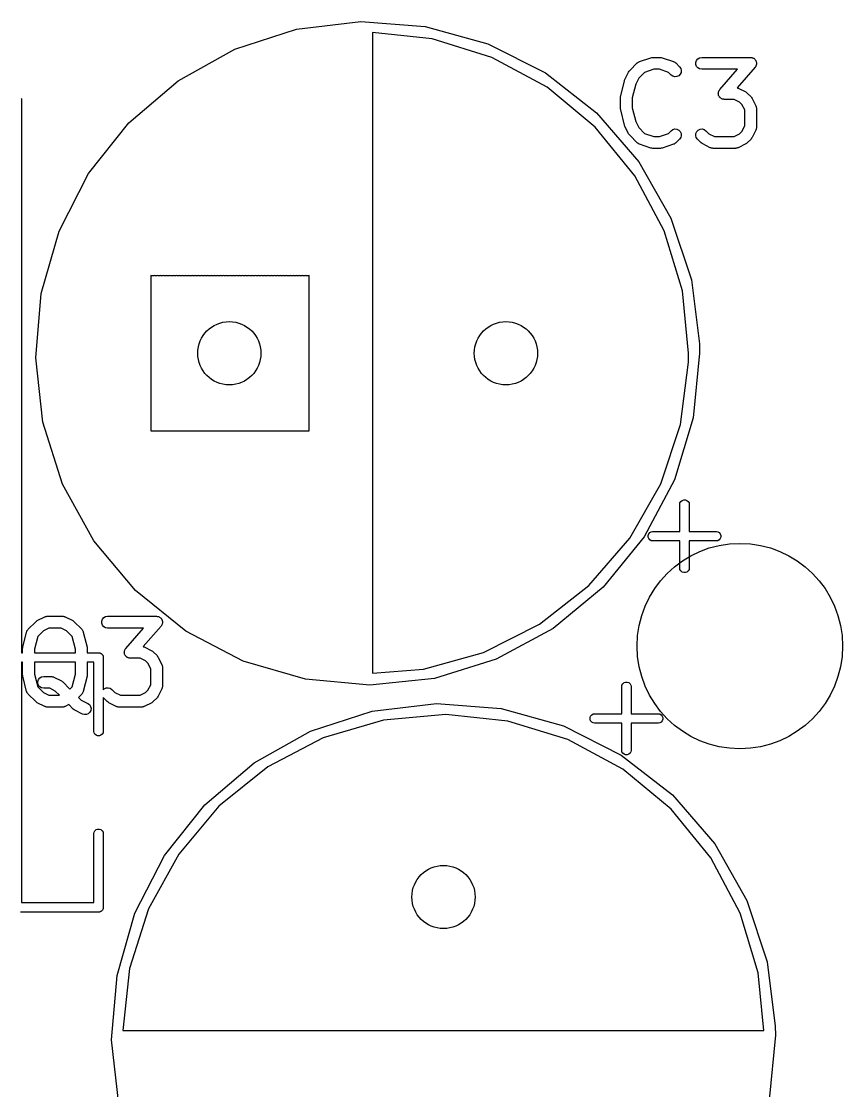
# Model space of a CAD drawing. Extents: x 202.7 to 262.5, y -125.5 to -33.7.
# Drawn here: x 221.56 to 231.95, y -104.05 to -90.52 of the extents above; entities that cross this region are included whole.
import ezdxf

# ---------------------------------------------------------------- set-up
doc = ezdxf.new("R2010")
doc.units = 0
doc.header["$MEASUREMENT"] = 0
doc.layers.add('BLACK', color=7, linetype='CONTINUOUS')

msp = doc.modelspace()

# ---------------------------------------------------------------- linework, layer by layer
at = {"layer": 'BLACK', "linetype": 'CONTINUOUS'}
for p, q in [((224.259, -90.8713), (225.038, -90.618)), ((225.038, -90.618), (225.852, -90.5209)), ((225.852, -90.5209), (226.669, -90.5838)), ((226.669, -90.5838), (227.459, -90.8042)), ((226.756, -90.7429), (226, -90.6634)), ((226, -90.6634), (226, -98.768)), ((227.513, -90.9772), (226.756, -90.7429)), ((223.543, -91.2712), (224.259, -90.8713)), ((227.459, -90.8042), (228.19, -91.1738)), ((228.21, -91.3541), (227.513, -90.9772)), ((229.256, -91.1422), (229.352, -91.047)), ((229.352, -91.047), (229.355, -91.0445)), ((229.355, -91.0445), (229.358, -91.0413)), ((229.358, -91.0413), (229.366, -91.0371)), ((229.366, -91.0371), (229.373, -91.032)), ((229.373, -91.032), (229.377, -91.0309)), ((229.377, -91.0309), (229.381, -91.0288)), ((229.381, -91.0288), (229.524, -90.9812)), ((229.524, -90.9812), (229.536, -90.9795)), ((229.536, -90.9795), (229.548, -90.9774)), ((229.548, -90.9774), (229.643, -90.9774)), ((229.643, -90.9774), (229.655, -90.9795)), ((229.655, -90.9795), (229.667, -90.9812)), ((229.667, -90.9812), (229.809, -91.0288)), ((229.809, -91.0288), (229.813, -91.0309)), ((229.813, -91.0309), (229.817, -91.032)), ((229.817, -91.032), (229.825, -91.0371)), ((229.825, -91.0371), (229.832, -91.0413)), ((229.832, -91.0413), (229.835, -91.0445)), ((229.835, -91.0445), (229.839, -91.047)), ((229.839, -91.047), (229.886, -91.0946)), ((230.093, -91.0394), (230.102, -91.0149)), ((230.093, -91.0654), (230.093, -91.0394)), ((230.102, -91.0149), (230.118, -90.9949)), ((230.118, -90.9949), (230.141, -90.9819)), ((230.141, -90.9819), (230.167, -90.9774)), ((230.167, -90.9774), (230.786, -90.9774)), ((230.786, -90.9774), (230.793, -90.9787)), ((230.793, -90.9787), (230.8, -90.9788)), ((230.8, -90.9788), (230.806, -90.9809)), ((230.806, -90.9809), (230.811, -90.9819)), ((230.811, -90.9819), (230.818, -90.9856)), ((230.818, -90.9856), (230.825, -90.9882)), ((230.825, -90.9882), (230.829, -90.992)), ((230.829, -90.992), (230.834, -90.9949)), ((230.834, -90.9949), (230.839, -91.0005)), ((230.839, -91.0005), (230.844, -91.0054)), ((230.844, -91.0054), (230.847, -91.0104)), ((230.847, -91.0104), (230.851, -91.0149)), ((230.851, -91.0149), (230.853, -91.0218)), ((230.853, -91.0218), (230.857, -91.0282)), ((230.857, -91.0282), (230.858, -91.0339)), ((230.858, -91.0339), (230.86, -91.0394)), ((230.86, -91.0394), (230.86, -91.0467)), ((230.86, -91.0467), (230.861, -91.0539)), ((228.19, -91.1738), (228.836, -91.6785)), ((229.195, -91.2569), (229.242, -91.1617)), ((229.242, -91.1617), (229.25, -91.152)), ((229.25, -91.152), (229.256, -91.1422)), ((229.445, -91.1656), (229.371, -91.2397)), ((229.56, -91.1274), (229.445, -91.1656)), ((229.631, -91.1274), (229.56, -91.1274)), ((229.745, -91.1656), (229.631, -91.1274)), ((229.78, -91.2007), (229.745, -91.1656)), ((229.886, -91.0946), (229.901, -91.1159)), ((229.906, -91.167), (229.895, -91.1906)), ((229.901, -91.1159), (229.908, -91.1411)), ((229.908, -91.1411), (229.906, -91.167)), ((230.102, -91.0899), (230.093, -91.0654)), ((230.118, -91.1098), (230.102, -91.0899)), ((230.141, -91.1229), (230.118, -91.1098)), ((230.167, -91.1274), (230.141, -91.1229)), ((230.62, -91.1274), (230.167, -91.1274)), ((230.396, -91.3839), (230.62, -91.1274)), ((230.842, -91.1018), (230.615, -91.3618)), ((230.846, -91.0955), (230.842, -91.1018)), ((230.851, -91.0899), (230.846, -91.0955)), ((230.853, -91.0844), (230.851, -91.0899)), ((230.856, -91.0795), (230.853, -91.0844)), ((230.857, -91.0723), (230.856, -91.0795)), ((230.86, -91.0654), (230.857, -91.0723)), ((230.861, -91.0539), (230.86, -91.0596)), ((230.86, -91.0596), (230.86, -91.0654)), ((222.919, -91.8024), (223.543, -91.2712)), ((229.142, -91.4628), (229.189, -91.2723)), ((229.189, -91.2723), (229.192, -91.2648)), ((229.192, -91.2648), (229.195, -91.2569)), ((229.333, -91.3167), (229.289, -91.4902)), ((229.371, -91.2397), (229.333, -91.3167)), ((229.802, -91.2156), (229.78, -91.2007)), ((229.827, -91.2223), (229.802, -91.2156)), ((229.853, -91.2201), (229.827, -91.2223)), ((229.876, -91.2091), (229.853, -91.2201)), ((229.895, -91.1906), (229.876, -91.2091)), ((228.821, -91.8592), (228.21, -91.3541)), ((230.377, -91.4318), (230.379, -91.4261)), ((230.379, -91.439), (230.377, -91.4318)), ((230.379, -91.4203), (230.381, -91.4134)), ((230.379, -91.4261), (230.379, -91.4203)), ((230.379, -91.4464), (230.379, -91.439)), ((230.38, -91.4518), (230.379, -91.4464)), ((230.381, -91.4575), (230.38, -91.4518)), ((230.381, -91.4134), (230.382, -91.4062)), ((230.382, -91.4062), (230.385, -91.4013)), ((230.385, -91.4013), (230.387, -91.3958)), ((230.387, -91.3958), (230.392, -91.3902)), ((230.392, -91.3902), (230.396, -91.3839)), ((230.615, -91.3618), (230.621, -91.3629)), ((230.621, -91.3629), (230.625, -91.365)), ((230.625, -91.365), (230.629, -91.3663)), ((230.629, -91.3663), (230.724, -91.4139)), ((230.724, -91.4139), (230.734, -91.421)), ((230.734, -91.421), (230.744, -91.4279)), ((230.744, -91.4279), (230.791, -91.4755)), ((221.558, -91.4944), (221.56, -91.4994)), ((221.56, -91.4994), (221.56, -91.5047)), ((221.56, -91.5047), (221.56, -91.5048)), ((221.56, -91.5048), (221.56, -98.51)), ((229.139, -91.481), (229.141, -91.4719)), ((229.139, -91.6238), (229.139, -91.481)), ((229.141, -91.4719), (229.142, -91.4628)), ((229.289, -91.4902), (229.289, -91.6146)), ((230.385, -91.4639), (230.381, -91.4575)), ((230.387, -91.4708), (230.385, -91.4639)), ((230.391, -91.4753), (230.387, -91.4708)), ((230.394, -91.4803), (230.391, -91.4753)), ((230.399, -91.4852), (230.394, -91.4803)), ((230.404, -91.4908), (230.399, -91.4852)), ((230.409, -91.4937), (230.404, -91.4908)), ((230.414, -91.4975), (230.409, -91.4937)), ((230.42, -91.5001), (230.414, -91.4975)), ((230.427, -91.5038), (230.42, -91.5001)), ((230.432, -91.5048), (230.427, -91.5038)), ((230.438, -91.5069), (230.432, -91.5048)), ((230.445, -91.5071), (230.438, -91.5069)), ((230.452, -91.5083), (230.445, -91.5071)), ((230.578, -91.5083), (230.452, -91.5083)), ((230.646, -91.5426), (230.578, -91.5083)), ((230.676, -91.573), (230.646, -91.5426)), ((230.711, -91.6415), (230.676, -91.573)), ((230.791, -91.4755), (230.798, -91.4854)), ((230.798, -91.4854), (230.805, -91.495)), ((230.805, -91.495), (230.853, -91.5903)), ((228.836, -91.6785), (229.372, -92.299)), ((229.141, -91.6328), (229.139, -91.6238)), ((229.142, -91.642), (229.141, -91.6328)), ((229.189, -91.8325), (229.142, -91.642)), ((229.289, -91.6146), (229.333, -91.7881)), ((230.711, -91.8442), (230.711, -91.6415)), ((230.853, -91.5903), (230.854, -91.5944)), ((230.854, -91.5944), (230.856, -91.5982)), ((230.856, -91.5982), (230.858, -91.6068)), ((230.858, -91.6068), (230.86, -91.6152)), ((230.86, -91.6152), (230.86, -91.6195)), ((230.86, -91.6195), (230.861, -91.6238)), ((230.861, -91.6238), (230.861, -91.8619)), ((222.41, -92.4448), (222.919, -91.8024)), ((229.192, -91.84), (229.189, -91.8325)), ((229.195, -91.8478), (229.192, -91.84)), ((229.242, -91.9431), (229.195, -91.8478)), ((229.333, -91.7881), (229.371, -91.8651)), ((230.676, -91.9127), (230.711, -91.8442)), ((229.322, -92.4732), (228.821, -91.8592)), ((229.25, -91.9527), (229.242, -91.9431)), ((229.256, -91.9626), (229.25, -91.9527)), ((229.352, -92.0578), (229.256, -91.9626)), ((229.371, -91.8651), (229.445, -91.9392)), ((229.445, -91.9392), (229.56, -91.9774)), ((229.56, -91.9774), (229.631, -91.9774)), ((229.631, -91.9774), (229.745, -91.9392)), ((229.745, -91.9392), (229.78, -91.9041)), ((229.78, -91.9041), (229.802, -91.8892)), ((229.802, -91.8892), (229.827, -91.8824)), ((229.827, -91.8824), (229.853, -91.8847)), ((229.853, -91.8847), (229.876, -91.8957)), ((229.876, -91.8957), (229.895, -91.9141)), ((229.901, -91.9888), (229.886, -92.0102)), ((229.895, -91.9141), (229.906, -91.9377)), ((229.908, -91.9637), (229.901, -91.9888)), ((229.906, -91.9377), (229.908, -91.9637)), ((230.092, -91.9637), (230.094, -91.9377)), ((230.099, -91.9888), (230.092, -91.9637)), ((230.094, -91.9377), (230.105, -91.9141)), ((230.114, -92.0102), (230.099, -91.9888)), ((230.105, -91.9141), (230.124, -91.8957)), ((230.124, -91.8957), (230.147, -91.8847)), ((230.147, -91.8847), (230.173, -91.8824)), ((230.173, -91.8824), (230.198, -91.8892)), ((230.198, -91.8892), (230.22, -91.9041)), ((230.22, -91.9041), (230.259, -91.9431)), ((230.259, -91.9431), (230.327, -91.9774)), ((230.327, -91.9774), (230.578, -91.9774)), ((230.578, -91.9774), (230.646, -91.9431)), ((230.646, -91.9431), (230.676, -91.9127)), ((230.805, -91.9907), (230.798, -92.0003)), ((230.853, -91.8954), (230.805, -91.9907)), ((230.854, -91.8913), (230.853, -91.8954)), ((230.856, -91.8876), (230.854, -91.8913)), ((230.858, -91.8789), (230.856, -91.8876)), ((230.86, -91.8705), (230.858, -91.8789)), ((230.861, -91.8619), (230.86, -91.8662)), ((230.86, -91.8662), (230.86, -91.8705)), ((229.355, -92.0603), (229.352, -92.0578)), ((229.358, -92.0635), (229.355, -92.0603)), ((229.366, -92.0677), (229.358, -92.0635)), ((229.373, -92.0727), (229.366, -92.0677)), ((229.377, -92.0739), (229.373, -92.0727)), ((229.381, -92.0759), (229.377, -92.0739)), ((229.524, -92.1235), (229.381, -92.0759)), ((229.536, -92.1253), (229.524, -92.1235)), ((229.548, -92.1274), (229.536, -92.1253)), ((229.643, -92.1274), (229.548, -92.1274)), ((229.655, -92.1253), (229.643, -92.1274)), ((229.667, -92.1235), (229.655, -92.1253)), ((229.809, -92.0759), (229.667, -92.1235)), ((229.813, -92.0739), (229.809, -92.0759)), ((229.817, -92.0727), (229.813, -92.0739)), ((229.825, -92.0677), (229.817, -92.0727)), ((229.832, -92.0635), (229.825, -92.0677)), ((229.835, -92.0603), (229.832, -92.0635)), ((229.839, -92.0578), (229.835, -92.0603)), ((229.886, -92.0102), (229.839, -92.0578)), ((230.161, -92.0578), (230.114, -92.0102)), ((230.171, -92.0647), (230.161, -92.0578)), ((230.181, -92.0718), (230.171, -92.0647)), ((230.276, -92.1195), (230.181, -92.0718)), ((230.28, -92.1207), (230.276, -92.1195)), ((230.284, -92.1229), (230.28, -92.1207)), ((230.293, -92.1244), (230.284, -92.1229)), ((230.301, -92.1269), (230.293, -92.1244)), ((230.305, -92.1266), (230.301, -92.1269)), ((230.31, -92.1274), (230.305, -92.1266)), ((230.595, -92.1274), (230.31, -92.1274)), ((230.599, -92.1266), (230.595, -92.1274)), ((230.604, -92.1269), (230.599, -92.1266)), ((230.612, -92.1244), (230.604, -92.1269)), ((230.621, -92.1229), (230.612, -92.1244)), ((230.625, -92.1207), (230.621, -92.1229)), ((230.629, -92.1195), (230.625, -92.1207)), ((230.724, -92.0718), (230.629, -92.1195)), ((230.734, -92.0647), (230.724, -92.0718)), ((230.744, -92.0578), (230.734, -92.0647)), ((230.791, -92.0102), (230.744, -92.0578)), ((230.798, -92.0003), (230.791, -92.0102)), ((229.372, -92.299), (229.777, -93.0117)), ((222.035, -93.1739), (222.41, -92.4448)), ((229.694, -93.1729), (229.322, -92.4732)), ((229.777, -93.0117), (230.036, -93.7895)), ((221.809, -93.9618), (222.035, -93.1739)), ((229.923, -93.9314), (229.694, -93.1729)), ((223.208, -93.74), (223.199, -93.7366)), ((223.199, -93.7366), (223.199, -95.7034)), ((223.23, -93.74), (223.208, -93.74)), ((223.239, -93.7366), (223.23, -93.74)), ((223.248, -93.74), (223.239, -93.7366)), ((223.27, -93.74), (223.248, -93.74)), ((223.279, -93.7366), (223.27, -93.74)), ((223.288, -93.74), (223.279, -93.7366)), ((223.31, -93.74), (223.288, -93.74)), ((223.319, -93.7366), (223.31, -93.74)), ((223.328, -93.74), (223.319, -93.7366)), ((223.35, -93.74), (223.328, -93.74)), ((223.359, -93.7366), (223.35, -93.74)), ((223.368, -93.74), (223.359, -93.7366)), ((223.39, -93.74), (223.368, -93.74)), ((223.399, -93.7366), (223.39, -93.74)), ((223.408, -93.74), (223.399, -93.7366)), ((223.43, -93.74), (223.408, -93.74)), ((223.439, -93.7366), (223.43, -93.74)), ((223.448, -93.74), (223.439, -93.7366)), ((223.47, -93.74), (223.448, -93.74)), ((223.479, -93.7366), (223.47, -93.74)), ((223.488, -93.74), (223.479, -93.7366)), ((223.51, -93.74), (223.488, -93.74)), ((223.519, -93.7366), (223.51, -93.74)), ((223.528, -93.74), (223.519, -93.7366)), ((223.55, -93.74), (223.528, -93.74)), ((223.559, -93.7366), (223.55, -93.74)), ((223.568, -93.74), (223.559, -93.7366)), ((223.59, -93.74), (223.568, -93.74)), ((223.599, -93.7366), (223.59, -93.74)), ((223.608, -93.74), (223.599, -93.7366)), ((223.63, -93.74), (223.608, -93.74)), ((223.639, -93.7366), (223.63, -93.74)), ((223.648, -93.74), (223.639, -93.7366)), ((223.67, -93.74), (223.648, -93.74)), ((223.679, -93.7366), (223.67, -93.74)), ((223.688, -93.74), (223.679, -93.7366)), ((223.71, -93.74), (223.688, -93.74)), ((223.719, -93.7366), (223.71, -93.74)), ((223.728, -93.74), (223.719, -93.7366)), ((223.75, -93.74), (223.728, -93.74)), ((223.759, -93.7366), (223.75, -93.74)), ((223.768, -93.74), (223.759, -93.7366)), ((223.79, -93.74), (223.768, -93.74)), ((223.799, -93.7366), (223.79, -93.74)), ((223.808, -93.74), (223.799, -93.7366)), ((223.83, -93.74), (223.808, -93.74)), ((223.839, -93.7366), (223.83, -93.74)), ((223.848, -93.74), (223.839, -93.7366)), ((223.87, -93.74), (223.848, -93.74)), ((223.879, -93.7366), (223.87, -93.74)), ((223.888, -93.74), (223.879, -93.7366)), ((223.91, -93.74), (223.888, -93.74)), ((223.919, -93.7366), (223.91, -93.74)), ((223.928, -93.74), (223.919, -93.7366)), ((223.95, -93.74), (223.928, -93.74)), ((223.959, -93.7366), (223.95, -93.74)), ((223.968, -93.74), (223.959, -93.7366)), ((223.99, -93.74), (223.968, -93.74)), ((223.999, -93.7366), (223.99, -93.74)), ((224.008, -93.74), (223.999, -93.7366)), ((224.03, -93.74), (224.008, -93.74)), ((224.039, -93.7366), (224.03, -93.74)), ((224.048, -93.74), (224.039, -93.7366)), ((224.07, -93.74), (224.048, -93.74)), ((224.079, -93.7366), (224.07, -93.74)), ((224.088, -93.74), (224.079, -93.7366)), ((224.11, -93.74), (224.088, -93.74)), ((224.119, -93.7366), (224.11, -93.74)), ((224.128, -93.74), (224.119, -93.7366)), ((224.15, -93.74), (224.128, -93.74)), ((224.159, -93.7366), (224.15, -93.74)), ((224.168, -93.74), (224.159, -93.7366)), ((224.19, -93.74), (224.168, -93.74)), ((224.199, -93.7366), (224.19, -93.74)), ((224.208, -93.74), (224.199, -93.7366)), ((224.23, -93.74), (224.208, -93.74)), ((224.239, -93.7366), (224.23, -93.74)), ((224.248, -93.74), (224.239, -93.7366)), ((224.27, -93.74), (224.248, -93.74)), ((224.279, -93.7366), (224.27, -93.74)), ((224.288, -93.74), (224.279, -93.7366)), ((224.31, -93.74), (224.288, -93.74)), ((224.319, -93.7366), (224.31, -93.74)), ((224.328, -93.74), (224.319, -93.7366)), ((224.35, -93.74), (224.328, -93.74)), ((224.359, -93.7366), (224.35, -93.74)), ((224.368, -93.74), (224.359, -93.7366)), ((224.39, -93.74), (224.368, -93.74)), ((224.399, -93.7366), (224.39, -93.74)), ((224.408, -93.74), (224.399, -93.7366)), ((224.43, -93.74), (224.408, -93.74)), ((224.439, -93.7366), (224.43, -93.74)), ((224.448, -93.74), (224.439, -93.7366)), ((224.47, -93.74), (224.448, -93.74)), ((224.479, -93.7366), (224.47, -93.74)), ((224.488, -93.74), (224.479, -93.7366)), ((224.51, -93.74), (224.488, -93.74)), ((224.519, -93.7366), (224.51, -93.74)), ((224.528, -93.74), (224.519, -93.7366)), ((224.55, -93.74), (224.528, -93.74)), ((224.559, -93.7366), (224.55, -93.74)), ((224.568, -93.74), (224.559, -93.7366)), ((224.59, -93.74), (224.568, -93.74)), ((224.599, -93.7366), (224.59, -93.74)), ((224.608, -93.74), (224.599, -93.7366)), ((224.63, -93.74), (224.608, -93.74)), ((224.639, -93.7366), (224.63, -93.74)), ((224.648, -93.74), (224.639, -93.7366)), ((224.67, -93.74), (224.648, -93.74)), ((224.679, -93.7366), (224.67, -93.74)), ((224.688, -93.74), (224.679, -93.7366)), ((224.71, -93.74), (224.688, -93.74)), ((224.719, -93.7366), (224.71, -93.74)), ((224.728, -93.74), (224.719, -93.7366)), ((224.75, -93.74), (224.728, -93.74)), ((224.759, -93.7366), (224.75, -93.74)), ((224.768, -93.74), (224.759, -93.7366)), ((224.79, -93.74), (224.768, -93.74)), ((224.799, -93.7366), (224.79, -93.74)), ((224.808, -93.74), (224.799, -93.7366)), ((224.83, -93.74), (224.808, -93.74)), ((224.839, -93.7366), (224.83, -93.74)), ((224.848, -93.74), (224.839, -93.7366)), ((224.87, -93.74), (224.848, -93.74)), ((224.879, -93.7366), (224.87, -93.74)), ((224.888, -93.74), (224.879, -93.7366)), ((224.91, -93.74), (224.888, -93.74)), ((224.919, -93.7366), (224.91, -93.74)), ((224.928, -93.74), (224.919, -93.7366)), ((224.95, -93.74), (224.928, -93.74)), ((224.959, -93.7366), (224.95, -93.74)), ((224.968, -93.74), (224.959, -93.7366)), ((224.99, -93.74), (224.968, -93.74)), ((224.999, -93.7366), (224.99, -93.74)), ((225.008, -93.74), (224.999, -93.7366)), ((225.03, -93.74), (225.008, -93.74)), ((225.039, -93.7366), (225.03, -93.74)), ((225.048, -93.74), (225.039, -93.7366)), ((225.07, -93.74), (225.048, -93.74)), ((225.079, -93.7366), (225.07, -93.74)), ((225.088, -93.74), (225.079, -93.7366)), ((225.11, -93.74), (225.088, -93.74)), ((225.119, -93.7366), (225.11, -93.74)), ((225.128, -93.74), (225.119, -93.7366)), ((225.15, -93.74), (225.128, -93.74)), ((225.159, -93.7366), (225.15, -93.74)), ((225.168, -93.74), (225.159, -93.7366)), ((225.19, -93.74), (225.168, -93.74)), ((225.199, -93.7366), (225.19, -93.74)), ((225.2, -93.7369), (225.199, -93.7366)), ((225.2, -95.7031), (225.2, -93.7369)), ((230.036, -93.7895), (230.138, -94.6027)), ((221.74, -94.7786), (221.809, -93.9618)), ((230, -94.72), (229.923, -93.9314)), ((230.138, -94.6027), (230.14, -94.72)), ((221.832, -95.5932), (221.74, -94.7786)), ((229.899, -95.6195), (229.998, -94.8334)), ((229.998, -94.8334), (230, -94.72)), ((230.14, -94.72), (230.06, -95.5358)), ((222.08, -96.3746), (221.832, -95.5932)), ((229.649, -96.3714), (229.899, -95.6195)), ((230.06, -95.5358), (229.823, -96.3205)), ((223.199, -95.7034), (223.208, -95.7)), ((223.199, -95.7034), (223.199, -95.7034)), ((223.208, -95.7), (223.23, -95.7)), ((223.23, -95.7), (223.239, -95.7034)), ((223.239, -95.7034), (223.248, -95.7)), ((223.248, -95.7), (223.27, -95.7)), ((223.27, -95.7), (223.279, -95.7034)), ((223.279, -95.7034), (223.288, -95.7)), ((223.288, -95.7), (223.31, -95.7)), ((223.31, -95.7), (223.319, -95.7034)), ((223.319, -95.7034), (223.328, -95.7)), ((223.328, -95.7), (223.35, -95.7)), ((223.35, -95.7), (223.359, -95.7034)), ((223.359, -95.7034), (223.368, -95.7)), ((223.368, -95.7), (223.39, -95.7)), ((223.39, -95.7), (223.399, -95.7034)), ((223.399, -95.7034), (223.408, -95.7)), ((223.408, -95.7), (223.43, -95.7)), ((223.43, -95.7), (223.439, -95.7034)), ((223.439, -95.7034), (223.448, -95.7)), ((223.448, -95.7), (223.47, -95.7)), ((223.47, -95.7), (223.479, -95.7034)), ((223.479, -95.7034), (223.488, -95.7)), ((223.488, -95.7), (223.51, -95.7)), ((223.51, -95.7), (223.519, -95.7034)), ((223.519, -95.7034), (223.528, -95.7)), ((223.528, -95.7), (223.55, -95.7)), ((223.55, -95.7), (223.559, -95.7034)), ((223.559, -95.7034), (223.568, -95.7)), ((223.568, -95.7), (223.59, -95.7)), ((223.59, -95.7), (223.599, -95.7034)), ((223.599, -95.7034), (223.608, -95.7)), ((223.608, -95.7), (223.63, -95.7)), ((223.63, -95.7), (223.639, -95.7034)), ((223.639, -95.7034), (223.648, -95.7)), ((223.648, -95.7), (223.67, -95.7)), ((223.67, -95.7), (223.679, -95.7034)), ((223.679, -95.7034), (223.688, -95.7)), ((223.688, -95.7), (223.71, -95.7)), ((223.71, -95.7), (223.719, -95.7034)), ((223.719, -95.7034), (223.728, -95.7)), ((223.728, -95.7), (223.75, -95.7)), ((223.75, -95.7), (223.759, -95.7034)), ((223.759, -95.7034), (223.768, -95.7)), ((223.768, -95.7), (223.79, -95.7)), ((223.79, -95.7), (223.799, -95.7034)), ((223.799, -95.7034), (223.808, -95.7)), ((223.808, -95.7), (223.83, -95.7)), ((223.83, -95.7), (223.839, -95.7034)), ((223.839, -95.7034), (223.848, -95.7)), ((223.848, -95.7), (223.87, -95.7)), ((223.87, -95.7), (223.879, -95.7034)), ((223.879, -95.7034), (223.888, -95.7)), ((223.888, -95.7), (223.91, -95.7)), ((223.91, -95.7), (223.919, -95.7034)), ((223.919, -95.7034), (223.928, -95.7)), ((223.928, -95.7), (223.95, -95.7)), ((223.95, -95.7), (223.959, -95.7034)), ((223.959, -95.7034), (223.968, -95.7)), ((223.968, -95.7), (223.99, -95.7)), ((223.99, -95.7), (223.999, -95.7034)), ((223.999, -95.7034), (224.008, -95.7)), ((224.008, -95.7), (224.03, -95.7)), ((224.03, -95.7), (224.039, -95.7034)), ((224.039, -95.7034), (224.048, -95.7)), ((224.048, -95.7), (224.07, -95.7)), ((224.07, -95.7), (224.079, -95.7034)), ((224.079, -95.7034), (224.088, -95.7)), ((224.088, -95.7), (224.11, -95.7)), ((224.11, -95.7), (224.119, -95.7034)), ((224.119, -95.7034), (224.128, -95.7)), ((224.128, -95.7), (224.15, -95.7)), ((224.15, -95.7), (224.159, -95.7034)), ((224.159, -95.7034), (224.168, -95.7)), ((224.168, -95.7), (224.19, -95.7)), ((224.19, -95.7), (224.199, -95.7034)), ((224.199, -95.7034), (224.208, -95.7)), ((224.208, -95.7), (224.23, -95.7)), ((224.23, -95.7), (224.239, -95.7034)), ((224.239, -95.7034), (224.248, -95.7)), ((224.248, -95.7), (224.27, -95.7)), ((224.27, -95.7), (224.279, -95.7034)), ((224.279, -95.7034), (224.288, -95.7)), ((224.288, -95.7), (224.31, -95.7)), ((224.31, -95.7), (224.319, -95.7034)), ((224.319, -95.7034), (224.328, -95.7)), ((224.328, -95.7), (224.35, -95.7)), ((224.35, -95.7), (224.359, -95.7034)), ((224.359, -95.7034), (224.368, -95.7)), ((224.368, -95.7), (224.39, -95.7)), ((224.39, -95.7), (224.399, -95.7034)), ((224.399, -95.7034), (224.408, -95.7)), ((224.408, -95.7), (224.43, -95.7)), ((224.43, -95.7), (224.439, -95.7034)), ((224.439, -95.7034), (224.448, -95.7)), ((224.448, -95.7), (224.47, -95.7)), ((224.47, -95.7), (224.479, -95.7034)), ((224.479, -95.7034), (224.488, -95.7)), ((224.488, -95.7), (224.51, -95.7)), ((224.51, -95.7), (224.519, -95.7034)), ((224.519, -95.7034), (224.528, -95.7)), ((224.528, -95.7), (224.55, -95.7)), ((224.55, -95.7), (224.559, -95.7034)), ((224.559, -95.7034), (224.568, -95.7)), ((224.568, -95.7), (224.59, -95.7)), ((224.59, -95.7), (224.599, -95.7034)), ((224.599, -95.7034), (224.608, -95.7)), ((224.608, -95.7), (224.63, -95.7)), ((224.63, -95.7), (224.639, -95.7034)), ((224.639, -95.7034), (224.648, -95.7)), ((224.648, -95.7), (224.67, -95.7)), ((224.67, -95.7), (224.679, -95.7034)), ((224.679, -95.7034), (224.688, -95.7)), ((224.688, -95.7), (224.71, -95.7)), ((224.71, -95.7), (224.719, -95.7034)), ((224.719, -95.7034), (224.728, -95.7)), ((224.728, -95.7), (224.75, -95.7)), ((224.75, -95.7), (224.759, -95.7034)), ((224.759, -95.7034), (224.768, -95.7)), ((224.768, -95.7), (224.79, -95.7)), ((224.79, -95.7), (224.799, -95.7034)), ((224.799, -95.7034), (224.808, -95.7)), ((224.808, -95.7), (224.83, -95.7)), ((224.83, -95.7), (224.839, -95.7034)), ((224.839, -95.7034), (224.848, -95.7)), ((224.848, -95.7), (224.87, -95.7)), ((224.87, -95.7), (224.879, -95.7034)), ((224.879, -95.7034), (224.888, -95.7)), ((224.888, -95.7), (224.91, -95.7)), ((224.91, -95.7), (224.919, -95.7034)), ((224.919, -95.7034), (224.928, -95.7)), ((224.928, -95.7), (224.95, -95.7)), ((224.95, -95.7), (224.959, -95.7034)), ((224.959, -95.7034), (224.968, -95.7)), ((224.968, -95.7), (224.99, -95.7)), ((224.99, -95.7), (224.999, -95.7034)), ((224.999, -95.7034), (225.008, -95.7)), ((225.008, -95.7), (225.03, -95.7)), ((225.03, -95.7), (225.039, -95.7034)), ((225.039, -95.7034), (225.048, -95.7)), ((225.048, -95.7), (225.07, -95.7)), ((225.07, -95.7), (225.079, -95.7034)), ((225.079, -95.7034), (225.088, -95.7)), ((225.088, -95.7), (225.11, -95.7)), ((225.11, -95.7), (225.119, -95.7034)), ((225.119, -95.7034), (225.128, -95.7)), ((225.128, -95.7), (225.15, -95.7)), ((225.15, -95.7), (225.159, -95.7034)), ((225.159, -95.7034), (225.168, -95.7)), ((225.168, -95.7), (225.19, -95.7)), ((225.19, -95.7), (225.199, -95.7034)), ((225.199, -95.7034), (225.2, -95.7031)), ((229.823, -96.3205), (229.438, -97.0442)), ((222.475, -97.0929), (222.08, -96.3746)), ((229.258, -97.0603), (229.649, -96.3714)), ((229.903, -96.5958), (229.919, -96.5822)), ((229.919, -96.5822), (229.939, -96.575)), ((229.939, -96.575), (229.96, -96.575)), ((229.96, -96.575), (229.98, -96.5822)), ((229.98, -96.5822), (229.996, -96.5958)), ((229.89, -96.6298), (229.892, -96.6142)), ((229.89, -96.975), (229.89, -96.6298)), ((229.892, -96.6142), (229.903, -96.5958)), ((229.996, -96.5958), (230.007, -96.6142)), ((230.007, -96.6142), (230.01, -96.6298)), ((230.01, -96.6298), (230.01, -96.975)), ((229.497, -97.0045), (229.511, -96.9883)), ((229.511, -96.9883), (229.529, -96.9777)), ((229.529, -96.9777), (229.544, -96.975)), ((229.544, -96.975), (229.89, -96.975)), ((230.01, -96.975), (230.355, -96.975)), ((230.355, -96.975), (230.371, -96.9777)), ((230.371, -96.9777), (230.389, -96.9883)), ((230.389, -96.9883), (230.402, -97.0045)), ((223.001, -97.7208), (222.475, -97.0929)), ((228.74, -97.6601), (229.258, -97.0603)), ((229.438, -97.0442), (228.92, -97.6795)), ((229.49, -97.0244), (229.497, -97.0045)), ((229.49, -97.0456), (229.49, -97.0244)), ((229.497, -97.0655), (229.49, -97.0456)), ((229.511, -97.0817), (229.497, -97.0655)), ((229.529, -97.0923), (229.511, -97.0817)), ((229.544, -97.095), (229.529, -97.0923)), ((229.89, -97.095), (229.544, -97.095)), ((229.89, -97.4402), (229.89, -97.095)), ((230.355, -97.095), (230.01, -97.095)), ((230.01, -97.095), (230.01, -97.4402)), ((230.371, -97.0923), (230.355, -97.095)), ((230.389, -97.0817), (230.371, -97.0923)), ((230.402, -97.0655), (230.389, -97.0817)), ((230.402, -97.0045), (230.41, -97.0244)), ((230.41, -97.0456), (230.402, -97.0655)), ((230.41, -97.0244), (230.41, -97.0456)), ((229.892, -97.4558), (229.89, -97.4402)), ((229.903, -97.4742), (229.892, -97.4558)), ((229.919, -97.4878), (229.903, -97.4742)), ((229.939, -97.495), (229.919, -97.4878)), ((229.96, -97.495), (229.939, -97.495)), ((229.98, -97.4878), (229.96, -97.495)), ((229.996, -97.4742), (229.98, -97.4878)), ((230.007, -97.4558), (229.996, -97.4742)), ((230.01, -97.4402), (230.007, -97.4558)), ((228.115, -98.148), (228.74, -97.6601)), ((223.64, -98.2344), (223.001, -97.7208)), ((228.92, -97.6795), (228.289, -98.202)), ((221.76, -98.1029), (221.855, -98.0553)), ((221.855, -98.0553), (221.859, -98.0541)), ((221.859, -98.0541), (221.863, -98.0519)), ((221.863, -98.0519), (221.872, -98.0504)), ((221.872, -98.0504), (221.88, -98.0479)), ((221.88, -98.0479), (221.884, -98.0481)), ((221.884, -98.0481), (221.889, -98.0474)), ((221.889, -98.0474), (222.079, -98.0474)), ((222.079, -98.0474), (222.083, -98.0481)), ((222.083, -98.0481), (222.088, -98.0479)), ((222.088, -98.0479), (222.096, -98.0504)), ((222.096, -98.0504), (222.105, -98.0519)), ((222.105, -98.0519), (222.108, -98.0541)), ((222.108, -98.0541), (222.113, -98.0553)), ((222.113, -98.0553), (222.208, -98.1029)), ((222.586, -98.0849), (222.602, -98.0649)), ((222.602, -98.0649), (222.625, -98.0519)), ((222.625, -98.0519), (222.65, -98.0474)), ((222.65, -98.0474), (223.27, -98.0474)), ((223.27, -98.0474), (223.277, -98.0487)), ((223.277, -98.0487), (223.284, -98.0488)), ((223.284, -98.0488), (223.289, -98.0509)), ((223.289, -98.0509), (223.295, -98.0519)), ((223.295, -98.0519), (223.302, -98.0556)), ((223.302, -98.0556), (223.308, -98.0582)), ((223.308, -98.0582), (223.313, -98.062)), ((223.313, -98.062), (223.318, -98.0649)), ((223.318, -98.0649), (223.322, -98.0705)), ((223.322, -98.0705), (223.328, -98.0754)), ((223.328, -98.0754), (223.331, -98.0804)), ((223.331, -98.0804), (223.334, -98.0849)), ((221.641, -98.2181), (221.645, -98.2122)), ((221.645, -98.2122), (221.74, -98.117)), ((221.74, -98.117), (221.75, -98.1101)), ((221.75, -98.1101), (221.76, -98.1029)), ((221.906, -98.1974), (221.838, -98.2316)), ((222.061, -98.1974), (221.906, -98.1974)), ((222.13, -98.2316), (222.061, -98.1974)), ((222.208, -98.1029), (222.217, -98.1101)), ((222.217, -98.1101), (222.227, -98.117)), ((222.227, -98.117), (222.323, -98.2122)), ((222.323, -98.2122), (222.327, -98.2181)), ((222.577, -98.1094), (222.586, -98.0849)), ((222.577, -98.1354), (222.577, -98.1094)), ((222.586, -98.1599), (222.577, -98.1354)), ((222.602, -98.1798), (222.586, -98.1599)), ((222.625, -98.1929), (222.602, -98.1798)), ((222.65, -98.1974), (222.625, -98.1929)), ((223.104, -98.1974), (222.65, -98.1974)), ((222.88, -98.4539), (223.104, -98.1974)), ((223.326, -98.1718), (223.098, -98.4318)), ((223.33, -98.1655), (223.326, -98.1718)), ((223.334, -98.1599), (223.33, -98.1655)), ((223.334, -98.0849), (223.337, -98.0918)), ((223.336, -98.1544), (223.334, -98.1599)), ((223.339, -98.1495), (223.336, -98.1544)), ((223.337, -98.0918), (223.341, -98.0982)), ((223.341, -98.1423), (223.339, -98.1495)), ((223.341, -98.0982), (223.341, -98.1039)), ((223.341, -98.1039), (223.343, -98.1094)), ((223.343, -98.1354), (223.341, -98.1423)), ((223.343, -98.1094), (223.343, -98.1167)), ((223.343, -98.1167), (223.345, -98.1239)), ((223.345, -98.1239), (223.343, -98.1296)), ((223.343, -98.1296), (223.343, -98.1354)), ((227.408, -98.5052), (228.115, -98.148)), ((228.289, -98.202), (227.568, -98.5918)), ((221.578, -98.4375), (221.625, -98.247)), ((221.625, -98.247), (221.628, -98.2405)), ((221.628, -98.2405), (221.63, -98.2335)), ((221.63, -98.2335), (221.634, -98.2287)), ((221.634, -98.2287), (221.636, -98.2233)), ((221.636, -98.2233), (221.641, -98.2181)), ((221.766, -98.3036), (221.725, -98.4649)), ((221.838, -98.2316), (221.766, -98.3036)), ((222.202, -98.3036), (222.13, -98.2316)), ((222.242, -98.4649), (222.202, -98.3036)), ((222.327, -98.2181), (222.332, -98.2233)), ((222.332, -98.2233), (222.334, -98.2287)), ((222.334, -98.2287), (222.337, -98.2335)), ((222.337, -98.2335), (222.339, -98.2405)), ((222.339, -98.2405), (222.342, -98.247)), ((222.342, -98.247), (222.39, -98.4375)), ((224.367, -98.6142), (223.64, -98.2344)), ((221.575, -98.4557), (221.577, -98.4467)), ((221.575, -98.51), (221.575, -98.4557)), ((221.577, -98.4467), (221.578, -98.4375)), ((221.725, -98.4649), (221.725, -98.51)), ((222.242, -98.51), (222.242, -98.4649)), ((222.39, -98.4375), (222.391, -98.4467)), ((222.391, -98.4467), (222.392, -98.4557)), ((222.392, -98.4557), (222.392, -98.51)), ((222.862, -98.4903), (222.865, -98.4834)), ((222.865, -98.4834), (222.866, -98.4762)), ((222.866, -98.4762), (222.869, -98.4713)), ((222.869, -98.4713), (222.871, -98.4658)), ((222.871, -98.4658), (222.876, -98.4602)), ((222.876, -98.4602), (222.88, -98.4539)), ((223.098, -98.4318), (223.105, -98.4329)), ((223.105, -98.4329), (223.108, -98.435)), ((223.108, -98.435), (223.113, -98.4363)), ((223.113, -98.4363), (223.208, -98.4839)), ((223.208, -98.4839), (223.217, -98.491)), ((221.56, -98.51), (221.575, -98.51)), ((221.725, -98.51), (222.242, -98.51)), ((222.392, -98.51), (222.54, -98.51)), ((222.54, -98.51), (222.54, -98.51)), ((222.54, -98.51), (222.546, -98.51)), ((222.546, -98.51), (222.551, -98.5118)), ((222.551, -98.5118), (222.556, -98.5127)), ((222.556, -98.5127), (222.56, -98.5154)), ((222.56, -98.5154), (222.565, -98.5172)), ((222.565, -98.5172), (222.57, -98.5207)), ((222.57, -98.5207), (222.574, -98.5233)), ((222.574, -98.5233), (222.578, -98.5274)), ((222.578, -98.5274), (222.582, -98.5308)), ((222.582, -98.5308), (222.584, -98.5355)), ((222.584, -98.5355), (222.588, -98.5395)), ((222.588, -98.5395), (222.59, -98.5445)), ((222.59, -98.5445), (222.592, -98.5492)), ((222.592, -98.5492), (222.593, -98.5544)), ((222.593, -98.5544), (222.595, -98.5594)), ((222.595, -98.5594), (222.595, -98.5647)), ((222.595, -98.5647), (222.595, -98.5648)), ((222.595, -98.5648), (222.595, -98.9782)), ((222.861, -98.5018), (222.862, -98.4961)), ((222.862, -98.509), (222.861, -98.5018)), ((222.862, -98.4961), (222.862, -98.4903)), ((222.862, -98.5164), (222.862, -98.509)), ((222.864, -98.5218), (222.862, -98.5164)), ((222.865, -98.5275), (222.864, -98.5218)), ((222.869, -98.5339), (222.865, -98.5275)), ((222.871, -98.5408), (222.869, -98.5339)), ((222.875, -98.5453), (222.871, -98.5408)), ((222.878, -98.5503), (222.875, -98.5453)), ((222.883, -98.5552), (222.878, -98.5503)), ((222.888, -98.5608), (222.883, -98.5552)), ((222.893, -98.5637), (222.888, -98.5608)), ((222.897, -98.5675), (222.893, -98.5637)), ((222.904, -98.5701), (222.897, -98.5675)), ((222.911, -98.5738), (222.904, -98.5701)), ((222.916, -98.5748), (222.911, -98.5738)), ((222.922, -98.5769), (222.916, -98.5748)), ((222.929, -98.5771), (222.922, -98.5769)), ((222.936, -98.5783), (222.929, -98.5771)), ((223.061, -98.5783), (222.936, -98.5783)), ((223.13, -98.6126), (223.061, -98.5783)), ((223.16, -98.643), (223.13, -98.6126)), ((223.217, -98.491), (223.227, -98.4979)), ((223.227, -98.4979), (223.275, -98.5455)), ((223.275, -98.5455), (223.282, -98.5554)), ((223.282, -98.5554), (223.289, -98.565)), ((223.289, -98.565), (223.337, -98.6603)), ((225.153, -98.8456), (224.367, -98.6142)), ((226.645, -98.7183), (227.408, -98.5052)), ((227.568, -98.5918), (226.785, -98.8342)), ((221.575, -98.63), (221.56, -98.63)), ((221.56, -98.63), (221.56, -101.67)), ((221.575, -98.789), (221.575, -98.63)), ((221.725, -98.63), (221.725, -98.7798)), ((222.242, -98.63), (221.725, -98.63)), ((222.242, -98.7798), (222.242, -98.63)), ((222.475, -98.63), (222.392, -98.63)), ((222.392, -98.63), (222.392, -98.789)), ((222.475, -99.5052), (222.475, -98.63)), ((223.195, -98.7115), (223.16, -98.643)), ((223.195, -98.9142), (223.195, -98.7115)), ((223.337, -98.6603), (223.338, -98.6644)), ((223.338, -98.6644), (223.34, -98.6682)), ((223.34, -98.6682), (223.342, -98.6768)), ((223.342, -98.6768), (223.344, -98.6852)), ((223.344, -98.6852), (223.344, -98.6895)), ((223.344, -98.6895), (223.345, -98.6938)), ((223.345, -98.6938), (223.345, -98.9319)), ((226, -98.768), (226.645, -98.7183)), ((221.577, -98.7981), (221.575, -98.789)), ((221.578, -98.8072), (221.577, -98.7981)), ((221.625, -98.9977), (221.578, -98.8072)), ((221.725, -98.7798), (221.766, -98.9412)), ((221.767, -98.8713), (221.776, -98.8468)), ((221.767, -98.8973), (221.767, -98.8713)), ((221.776, -98.8468), (221.793, -98.8268)), ((221.793, -98.8268), (221.815, -98.8138)), ((221.815, -98.8138), (221.841, -98.8093)), ((221.841, -98.8093), (221.936, -98.8093)), ((221.936, -98.8093), (221.94, -98.81)), ((221.94, -98.81), (221.945, -98.8098)), ((221.945, -98.8098), (221.953, -98.8123)), ((221.953, -98.8123), (221.962, -98.8138)), ((221.962, -98.8138), (221.966, -98.816)), ((221.966, -98.816), (221.97, -98.8172)), ((221.97, -98.8172), (222.065, -98.8648)), ((222.065, -98.8648), (222.075, -98.872)), ((222.075, -98.872), (222.084, -98.8789)), ((222.084, -98.8789), (222.174, -98.9687)), ((222.202, -98.9412), (222.242, -98.7798)), ((222.39, -98.8072), (222.342, -98.9977)), ((222.391, -98.7981), (222.39, -98.8072)), ((222.392, -98.789), (222.391, -98.7981)), ((225.969, -98.9199), (225.153, -98.8456)), ((226.785, -98.8342), (225.969, -98.9199)), ((229.168, -98.9011), (229.185, -98.8875)), ((229.185, -98.8875), (229.204, -98.8803)), ((229.204, -98.8803), (229.226, -98.8803)), ((229.226, -98.8803), (229.245, -98.8875)), ((229.245, -98.8875), (229.262, -98.9011)), ((221.628, -99.0043), (221.625, -98.9977)), ((221.63, -99.0112), (221.628, -99.0043)), ((221.634, -99.0161), (221.63, -99.0112)), ((221.636, -99.0215), (221.634, -99.0161)), ((221.641, -99.0267), (221.636, -99.0215)), ((221.645, -99.0326), (221.641, -99.0267)), ((221.766, -98.9412), (221.838, -99.0131)), ((221.776, -98.9218), (221.767, -98.8973)), ((221.793, -98.9417), (221.776, -98.9218)), ((221.815, -98.9548), (221.793, -98.9417)), ((221.841, -98.9593), (221.815, -98.9548)), ((221.838, -99.0131), (221.906, -99.0474)), ((221.918, -98.9593), (221.841, -98.9593)), ((221.987, -98.9935), (221.918, -98.9593)), ((222.041, -99.0474), (221.987, -98.9935)), ((222.174, -98.9687), (222.202, -98.9412)), ((222.327, -99.0267), (222.323, -99.0326)), ((222.332, -99.0215), (222.327, -99.0267)), ((222.334, -99.0161), (222.332, -99.0215)), ((222.337, -99.0112), (222.334, -99.0161)), ((222.339, -99.0043), (222.337, -99.0112)), ((222.342, -98.9977), (222.339, -99.0043)), ((222.595, -98.9782), (222.607, -98.9657)), ((222.607, -98.9657), (222.631, -98.9547)), ((222.631, -98.9547), (222.657, -98.9524)), ((222.657, -98.9524), (222.682, -98.9592)), ((222.682, -98.9592), (222.704, -98.9741)), ((222.704, -98.9741), (222.743, -99.0131)), ((222.743, -99.0131), (222.811, -99.0474)), ((223.061, -99.0474), (223.13, -99.0131)), ((223.13, -99.0131), (223.16, -98.9827)), ((223.16, -98.9827), (223.195, -98.9142)), ((223.337, -98.9654), (223.289, -99.0607)), ((223.338, -98.9613), (223.337, -98.9654)), ((223.34, -98.9576), (223.338, -98.9613)), ((223.342, -98.9489), (223.34, -98.9576)), ((223.344, -98.9405), (223.342, -98.9489)), ((223.345, -98.9319), (223.344, -98.9362)), ((223.344, -98.9362), (223.344, -98.9405)), ((229.155, -98.9351), (229.158, -98.9195)), ((229.155, -99.2803), (229.155, -98.9351)), ((229.158, -98.9195), (229.168, -98.9011)), ((229.262, -98.9011), (229.272, -98.9195)), ((229.272, -98.9195), (229.275, -98.9351)), ((229.275, -98.9351), (229.275, -99.2803)), ((221.74, -99.1278), (221.645, -99.0326)), ((221.75, -99.1347), (221.74, -99.1278)), ((221.76, -99.1418), (221.75, -99.1347)), ((221.855, -99.1895), (221.76, -99.1418)), ((221.906, -99.0474), (222.041, -99.0474)), ((222.323, -99.0326), (222.28, -99.0748)), ((222.28, -99.0748), (222.314, -99.1084)), ((222.314, -99.1084), (222.398, -99.1505)), ((222.398, -99.1505), (222.419, -99.1661)), ((222.597, -99.0802), (222.595, -99.0767)), ((222.595, -99.0767), (222.595, -99.5052)), ((222.645, -99.1278), (222.597, -99.0802)), ((222.655, -99.1347), (222.645, -99.1278)), ((222.665, -99.1418), (222.655, -99.1347)), ((222.76, -99.1895), (222.665, -99.1418)), ((222.811, -99.0474), (223.061, -99.0474)), ((223.208, -99.1418), (223.113, -99.1895)), ((223.217, -99.1347), (223.208, -99.1418)), ((223.227, -99.1278), (223.217, -99.1347)), ((223.275, -99.0802), (223.227, -99.1278)), ((223.282, -99.0703), (223.275, -99.0802)), ((223.289, -99.0607), (223.282, -99.0703)), ((225.998, -99.248), (226.812, -99.1509)), ((226.812, -99.1509), (227.629, -99.2138)), ((221.859, -99.1907), (221.855, -99.1895)), ((221.863, -99.1929), (221.859, -99.1907)), ((221.872, -99.1944), (221.863, -99.1929)), ((221.88, -99.1969), (221.872, -99.1944)), ((221.884, -99.1966), (221.88, -99.1969)), ((221.889, -99.1974), (221.884, -99.1966)), ((222.079, -99.1974), (221.889, -99.1974)), ((222.083, -99.1966), (222.079, -99.1974)), ((222.088, -99.1969), (222.083, -99.1966)), ((222.096, -99.1944), (222.088, -99.1969)), ((222.105, -99.1929), (222.096, -99.1944)), ((222.108, -99.1907), (222.105, -99.1929)), ((222.113, -99.1895), (222.108, -99.1907)), ((222.159, -99.166), (222.113, -99.1895)), ((222.216, -99.223), (222.159, -99.166)), ((222.226, -99.2299), (222.216, -99.223)), ((222.236, -99.2371), (222.226, -99.2299)), ((222.331, -99.2847), (222.236, -99.2371)), ((222.356, -99.2921), (222.331, -99.2847)), ((222.382, -99.2906), (222.356, -99.2921)), ((222.406, -99.2802), (222.382, -99.2906)), ((222.425, -99.2623), (222.406, -99.2802)), ((222.419, -99.1661), (222.434, -99.1878)), ((222.437, -99.239), (222.425, -99.2623)), ((222.434, -99.1878), (222.44, -99.2131)), ((222.44, -99.2131), (222.437, -99.239)), ((222.764, -99.1907), (222.76, -99.1895)), ((222.768, -99.1929), (222.764, -99.1907)), ((222.776, -99.1944), (222.768, -99.1929)), ((222.785, -99.1969), (222.776, -99.1944)), ((222.789, -99.1966), (222.785, -99.1969)), ((222.793, -99.1974), (222.789, -99.1966)), ((223.079, -99.1974), (222.793, -99.1974)), ((223.083, -99.1966), (223.079, -99.1974)), ((223.088, -99.1969), (223.083, -99.1966)), ((223.096, -99.1944), (223.088, -99.1969)), ((223.105, -99.1929), (223.096, -99.1944)), ((223.108, -99.1907), (223.105, -99.1929)), ((223.113, -99.1895), (223.108, -99.1907)), ((225.219, -99.5013), (225.998, -99.248)), ((226.928, -99.2901), (226.139, -99.3619)), ((227.716, -99.3729), (226.928, -99.2901)), ((227.629, -99.2138), (228.419, -99.4342)), ((228.762, -99.3098), (228.776, -99.2936)), ((228.776, -99.2936), (228.794, -99.2831)), ((228.794, -99.2831), (228.81, -99.2803)), ((228.81, -99.2803), (229.155, -99.2803)), ((229.275, -99.2803), (229.62, -99.2803)), ((229.62, -99.2803), (229.636, -99.2831)), ((229.636, -99.2831), (229.654, -99.2936)), ((229.654, -99.2936), (229.668, -99.3098)), ((226.139, -99.3619), (225.379, -99.5856)), ((228.473, -99.6072), (227.716, -99.3729)), ((228.419, -99.4342), (229.15, -99.8038)), ((228.755, -99.3297), (228.762, -99.3098)), ((228.755, -99.3509), (228.755, -99.3297)), ((228.762, -99.3708), (228.755, -99.3509)), ((228.776, -99.387), (228.762, -99.3708)), ((228.794, -99.3976), (228.776, -99.387)), ((228.81, -99.4003), (228.794, -99.3976)), ((229.155, -99.4003), (228.81, -99.4003)), ((229.155, -99.7455), (229.155, -99.4003)), ((229.62, -99.4003), (229.275, -99.4003)), ((229.275, -99.4003), (229.275, -99.7455)), ((229.636, -99.3976), (229.62, -99.4003)), ((229.654, -99.387), (229.636, -99.3976)), ((229.668, -99.3708), (229.654, -99.387)), ((229.668, -99.3098), (229.675, -99.3297)), ((229.675, -99.3509), (229.668, -99.3708)), ((229.675, -99.3297), (229.675, -99.3509)), ((222.478, -99.5208), (222.475, -99.5052)), ((222.488, -99.5392), (222.478, -99.5208)), ((222.505, -99.5528), (222.488, -99.5392)), ((222.524, -99.56), (222.505, -99.5528)), ((222.546, -99.56), (222.524, -99.56)), ((222.565, -99.5528), (222.546, -99.56)), ((222.582, -99.5392), (222.565, -99.5528)), ((222.592, -99.5208), (222.582, -99.5392)), ((222.595, -99.5052), (222.592, -99.5208)), ((224.503, -99.9012), (225.219, -99.5013)), ((225.379, -99.5856), (224.677, -99.9527)), ((229.17, -99.9841), (228.473, -99.6072)), ((229.15, -99.8038), (229.796, -100.308)), ((229.158, -99.7611), (229.155, -99.7455)), ((229.168, -99.7795), (229.158, -99.7611)), ((229.185, -99.7931), (229.168, -99.7795)), ((229.204, -99.8003), (229.185, -99.7931)), ((229.226, -99.8003), (229.204, -99.8003)), ((229.245, -99.7931), (229.226, -99.8003)), ((229.262, -99.7795), (229.245, -99.7931)), ((229.272, -99.7611), (229.262, -99.7795)), ((229.275, -99.7455), (229.272, -99.7611)), ((223.879, -100.432), (224.503, -99.9012)), ((224.677, -99.9527), (224.059, -100.449)), ((229.781, -100.489), (229.17, -99.9841)), ((229.796, -100.308), (230.332, -100.929)), ((223.37, -101.075), (223.879, -100.432)), ((224.059, -100.449), (223.55, -101.056)), ((230.282, -101.103), (229.781, -100.489)), ((222.475, -100.795), (222.478, -100.779)), ((222.478, -100.779), (222.488, -100.761)), ((222.488, -100.761), (222.505, -100.747)), ((222.505, -100.747), (222.524, -100.74)), ((222.524, -100.74), (222.546, -100.74)), ((222.546, -100.74), (222.565, -100.747)), ((222.565, -100.747), (222.582, -100.761)), ((222.582, -100.761), (222.592, -100.779)), ((222.592, -100.779), (222.595, -100.795)), ((222.475, -101.67), (222.475, -100.795)), ((222.595, -100.795), (222.595, -101.735)), ((223.55, -101.056), (223.168, -101.751)), ((230.332, -100.929), (230.737, -101.642)), ((222.995, -101.804), (223.37, -101.075)), ((230.654, -101.803), (230.282, -101.103)), ((221.56, -101.67), (222.475, -101.67)), ((222.595, -101.735), (222.595, -101.735)), ((222.595, -101.735), (222.595, -101.741)), ((230.737, -101.642), (230.996, -102.419)), ((222.54, -101.79), (221.546, -101.79)), ((222.546, -101.79), (222.54, -101.79)), ((222.54, -101.79), (222.54, -101.79)), ((222.551, -101.788), (222.546, -101.79)), ((222.556, -101.787), (222.551, -101.788)), ((222.56, -101.785), (222.556, -101.787)), ((222.565, -101.783), (222.56, -101.785)), ((222.57, -101.779), (222.565, -101.783)), ((222.574, -101.777), (222.57, -101.779)), ((222.578, -101.773), (222.574, -101.777)), ((222.582, -101.769), (222.578, -101.773)), ((222.584, -101.765), (222.582, -101.769)), ((222.588, -101.76), (222.584, -101.765)), ((222.59, -101.755), (222.588, -101.76)), ((222.592, -101.751), (222.59, -101.755)), ((222.593, -101.746), (222.592, -101.751)), ((222.595, -101.741), (222.593, -101.746)), ((222.769, -102.592), (222.995, -101.804)), ((223.168, -101.751), (222.929, -102.506)), ((230.883, -102.561), (230.654, -101.803)), ((222.929, -102.506), (222.841, -103.29)), ((230.996, -102.419), (231.098, -103.233)), ((222.7, -103.409), (222.769, -102.592)), ((230.954, -103.29), (230.883, -102.561)), ((222.841, -103.29), (230.954, -103.29)), ((231.1, -103.35), (231.02, -104.166)), ((231.098, -103.233), (231.1, -103.35)), ((222.792, -104.223), (222.7, -103.409))]:
    msp.add_line(p, q, dxfattribs=at)
at = {"layer": 'BLACK'}
for centre, radius in [((224.19, -94.72), 0.4), ((224.19, -94.72), 0.4), ((227.69, -94.72), 0.4), ((227.69, -94.72), 0.4), ((230.65, -98.425), 1.3), ((230.65, -98.425), 1.3), ((226.9, -101.6), 0.4), ((226.9, -101.6), 0.4)]:
    msp.add_circle(centre, radius, dxfattribs=at)

doc.saveas('drawing.dxf')
